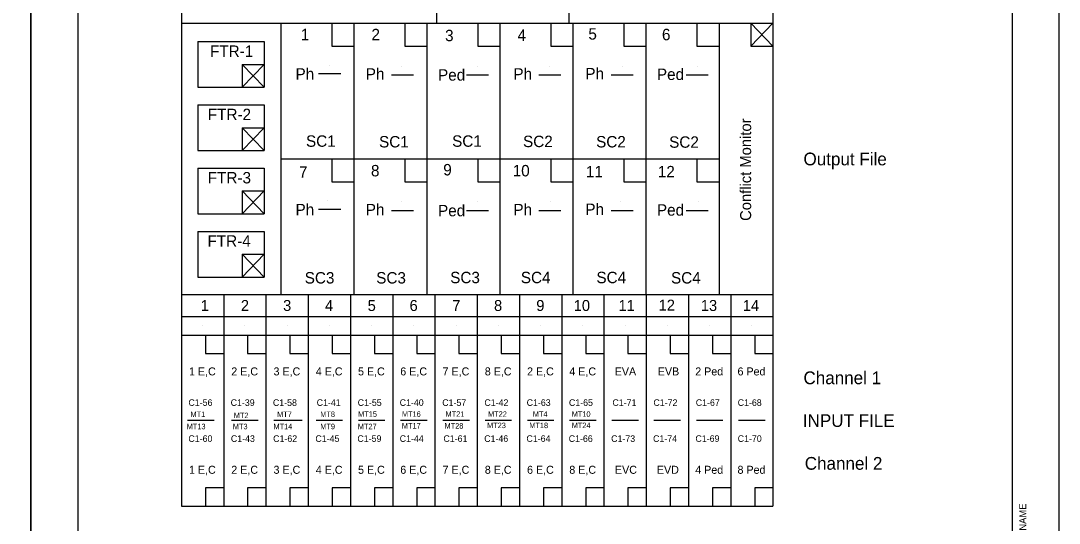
# Model space of a CAD drawing. Extents: x -1681 to 4975, y -177 to 1470.
# Drawn here: x 2509 to 3357, y 447 to 857 of the extents above; entities that cross this region are included whole.
import ezdxf

# ---------------------------------------------------------------- set-up
doc = ezdxf.new("R2010")
doc.units = 0
for name, color, linetype in [('#plot_border', 7, 'Continuous'), ('#plot_shape', 7, 'Continuous'), ('Level 1', 7, 'Continuous'), ('Level 2', 7, 'Continuous'), ('Level 4', 7, 'Continuous'), ('Level 49', 7, 'Continuous'), ('Level 5', 7, 'Continuous'), ('P_ODOT_PLAN_Border', 7, 'Continuous')]:
    doc.layers.add(name, color=color, linetype=linetype)

msp = doc.modelspace()

# ---------------------------------------------------------------- linework, layer by layer
at = {"layer": '#plot_shape'}
for points in [[(2517.62, 0), (2517.62, 1297.9), (1677.8, 1297.9), (1677.8, 0)], [(3357.43, 0), (3357.43, 1297.9), (2517.62, 1297.9), (2517.62, 0)]]:
    msp.add_lwpolyline(points, close=True, dxfattribs=at)
at = {"layer": 'Level 1'}
for p, q in [((2640.49, 1255.22), (2640.49, 460.66)), ((3123.65, 1255.22), (3123.65, 460.66)), ((2848.72, 892.49), (2848.72, 855.19)), ((2956.81, 892.49), (2956.81, 855.19)), ((3105.46, 855.07), (3105.46, 836.41)), ((3105.46, 836.41), (3123.47, 836.41))]:
    msp.add_line(p, q, dxfattribs=at)
at = {"layer": 'Level 4'}
for p, q in [((2640.49, 855.19), (3123.65, 855.19)), ((2721.57, 855.19), (2721.57, 633.47)), ((2763.22, 855.19), (2763.22, 836.54)), ((2781.23, 855.19), (2781.23, 633.47)), ((2822.89, 855.19), (2822.89, 836.54)), ((2840.9, 855.19), (2840.9, 633.47)), ((2882.55, 855.19), (2882.55, 836.54)), ((2900.57, 855.19), (2900.57, 633.47)), ((2942.22, 855.19), (2942.22, 836.54)), ((2960.24, 855.19), (2960.24, 633.47)), ((3001.89, 855.19), (3001.89, 836.54)), ((3019.91, 855.19), (3019.91, 633.47)), ((3061.56, 855.19), (3061.56, 836.54)), ((3079.57, 855.19), (3079.57, 633.47)), ((3105.46, 836.41), (3123.65, 855.19)), ((3123.65, 836.54), (3105.64, 855.19)), ((2654.01, 840.25), (2654.01, 802.94)), ((2654.01, 840.25), (2708.05, 840.25)), ((2708.05, 840.25), (2708.05, 802.94)), ((2763.22, 836.54), (2781.23, 836.54)), ((2822.89, 836.54), (2840.9, 836.54)), ((2882.55, 836.54), (2900.57, 836.54)), ((2942.22, 836.54), (2960.24, 836.54)), ((3001.89, 836.54), (3019.91, 836.54)), ((3061.56, 836.54), (3079.57, 836.54)), ((2690.04, 821.59), (2690.04, 802.94)), ((2690.04, 821.59), (2708.05, 821.59)), ((2690.04, 802.94), (2708.05, 821.59)), ((2708.05, 802.94), (2690.04, 821.59)), ((2761.49, 820.97), (2761.49, 820.97)), ((2820.15, 819.91), (2820.15, 819.91)), ((2882.29, 819.91), (2882.29, 819.91)), ((2940.94, 819.91), (2940.94, 819.91)), ((3000.8, 819.91), (3000.8, 819.91)), ((3062.13, 819.91), (3062.13, 819.91)), ((2752.55, 814.11), (2770.56, 814.11)), ((2812.02, 813.05), (2830.03, 813.05)), ((2873.36, 813.05), (2891.38, 813.05)), ((2932.42, 813.05), (2950.43, 813.05)), ((2991.47, 813.05), (3009.49, 813.05)), ((3052.8, 813.05), (3070.82, 813.05)), ((2654.01, 802.94), (2708.05, 802.94)), ((2654.01, 788.55), (2654.01, 751.25)), ((2654.01, 788.55), (2708.05, 788.55)), ((2708.05, 788.55), (2708.05, 751.25)), ((2690.04, 769.9), (2690.04, 751.25)), ((2690.04, 769.9), (2708.05, 769.9)), ((2690.04, 751.25), (2708.05, 769.9)), ((2708.05, 751.25), (2690.04, 769.9)), ((2654.01, 751.25), (2708.05, 751.25)), ((2721.57, 744.33), (3079.57, 744.33)), ((2763.22, 744.33), (2763.22, 725.68)), ((2822.89, 744.33), (2822.89, 725.68)), ((2882.55, 744.33), (2882.55, 725.68)), ((2942.22, 744.33), (2942.22, 725.68)), ((3001.89, 744.33), (3001.89, 725.68)), ((3061.56, 744.33), (3061.56, 725.68)), ((2654.01, 736.86), (2654.01, 699.55)), ((2654.01, 736.86), (2708.05, 736.86)), ((2708.05, 736.86), (2708.05, 699.55)), ((2763.22, 725.68), (2781.23, 725.68)), ((2822.89, 725.68), (2840.9, 725.68)), ((2882.55, 725.68), (2900.57, 725.68)), ((2942.22, 725.68), (2960.24, 725.68)), ((3001.89, 725.68), (3019.91, 725.68)), ((3061.56, 725.68), (3079.57, 725.68)), ((2690.04, 718.21), (2690.04, 699.55)), ((2690.04, 718.21), (2708.05, 718.21)), ((2690.04, 699.55), (2708.05, 718.21)), ((2708.05, 699.55), (2690.04, 718.21)), ((2759.61, 710.01), (2759.61, 710.01)), ((2820.29, 709.28), (2820.29, 709.28)), ((2882.03, 709.28), (2882.03, 709.28)), ((2942.3, 709.28), (2942.3, 709.28)), ((2999.33, 709.28), (2999.33, 709.28)), ((3062.59, 709.28), (3062.59, 709.28)), ((2654.01, 699.55), (2708.05, 699.55)), ((2752.55, 703.25), (2770.56, 703.25)), ((2812.02, 702.19), (2830.03, 702.19)), ((2873.36, 702.19), (2891.38, 702.19)), ((2932.42, 702.19), (2950.43, 702.19)), ((2991.47, 702.19), (3009.49, 702.19)), ((3052.8, 702.19), (3070.82, 702.19)), ((2654.01, 685.16), (2654.01, 647.86)), ((2654.01, 685.16), (2708.05, 685.16)), ((2708.05, 685.16), (2708.05, 647.86)), ((2690.04, 666.51), (2690.04, 647.86)), ((2690.04, 666.51), (2708.05, 666.51)), ((2690.04, 647.86), (2708.05, 666.51)), ((2708.05, 647.86), (2690.04, 666.51)), ((2654.01, 647.86), (2708.05, 647.86)), ((2640.49, 633.47), (3123.65, 633.47)), ((2640.49, 633.47), (3123.65, 633.47)), ((2675, 633.47), (2675, 460.66)), ((2709.52, 633.47), (2709.52, 460.66)), ((2744.03, 633.47), (2744.03, 460.66)), ((2778.54, 633.47), (2778.54, 460.66)), ((2813.05, 633.47), (2813.05, 460.66)), ((2847.56, 633.47), (2847.56, 460.66)), ((2882.07, 633.47), (2882.07, 460.66)), ((2916.58, 633.47), (2916.58, 460.66)), ((2951.1, 633.47), (2951.1, 460.66)), ((2985.61, 633.47), (2985.61, 460.66)), ((3020.12, 633.47), (3020.12, 460.66)), ((3054.63, 633.47), (3054.63, 460.66)), ((3089.14, 633.47), (3089.14, 460.66)), ((2640.49, 615.53), (3123.65, 615.53)), ((2640.49, 600.45), (3123.65, 600.45)), ((2660.07, 600.45), (2660.07, 585.51)), ((2694.58, 600.45), (2694.58, 585.51)), ((2729.1, 600.45), (2729.1, 585.51)), ((2763.61, 600.45), (2763.61, 585.51)), ((2798.12, 600.45), (2798.12, 585.51)), ((2832.63, 600.45), (2832.63, 585.51)), ((2867.14, 600.45), (2867.14, 585.51)), ((2901.65, 600.45), (2901.65, 585.51)), ((2936.16, 600.45), (2936.16, 585.51)), ((2970.68, 600.45), (2970.68, 585.51)), ((3005.19, 600.45), (3005.19, 585.51)), ((3039.7, 600.45), (3039.7, 585.51)), ((3074.21, 600.45), (3074.21, 585.51)), ((3108.72, 600.45), (3108.72, 585.51)), ((2660.07, 585.51), (2675, 585.51)), ((2694.58, 585.51), (2709.52, 585.51)), ((2729.1, 585.51), (2744.03, 585.51)), ((2763.61, 585.51), (2778.54, 585.51)), ((2798.12, 585.51), (2813.05, 585.51)), ((2832.63, 585.51), (2847.56, 585.51)), ((2867.14, 585.51), (2882.07, 585.51)), ((2901.65, 585.51), (2916.58, 585.51)), ((2936.16, 585.51), (2951.1, 585.51)), ((2970.68, 585.51), (2985.61, 585.51)), ((3005.19, 585.51), (3020.12, 585.51)), ((3039.7, 585.51), (3054.63, 585.51)), ((3074.21, 585.51), (3089.14, 585.51)), ((3108.72, 585.51), (3123.65, 585.51)), ((2667.18, 530.55), (2645.49, 530.55)), ((2667.18, 530.55), (2645.49, 530.55)), ((2703.14, 530.55), (2681.45, 530.55)), ((2703.14, 530.55), (2681.45, 530.55)), ((2739.1, 530.55), (2715.96, 530.55)), ((2739.1, 530.55), (2715.96, 530.55)), ((2772.16, 530.55), (2750.47, 530.55)), ((2772.16, 530.55), (2750.47, 530.55)), ((2806.67, 530.55), (2784.98, 530.55)), ((2806.67, 530.55), (2784.98, 530.55)), ((2841.18, 530.55), (2819.5, 530.55)), ((2841.18, 530.55), (2819.5, 530.55)), ((2875.7, 530.55), (2854.01, 530.55)), ((2875.7, 530.55), (2854.01, 530.55)), ((2910.21, 530.55), (2888.52, 530.55)), ((2910.21, 530.55), (2888.52, 530.55)), ((2944.72, 530.55), (2923.03, 530.55)), ((2944.72, 530.55), (2923.03, 530.55)), ((2979.23, 530.55), (2957.54, 530.55)), ((2979.23, 530.55), (2957.54, 530.55)), ((3013.74, 530.55), (2992.06, 530.55)), ((3048.14, 530.55), (3026.45, 530.55)), ((3082.76, 530.55), (3061.08, 530.55)), ((3117.28, 530.55), (3095.59, 530.55)), ((2675, 475.59), (2660.07, 475.59)), ((2660.07, 475.59), (2660.07, 460.66)), ((2709.52, 475.59), (2694.58, 475.59)), ((2694.58, 475.59), (2694.58, 460.66)), ((2744.03, 475.59), (2729.1, 475.59)), ((2729.1, 475.59), (2729.1, 460.66)), ((2778.54, 475.59), (2763.61, 475.59)), ((2763.61, 475.59), (2763.61, 460.66)), ((2813.05, 475.59), (2798.12, 475.59)), ((2798.12, 475.59), (2798.12, 460.66)), ((2847.56, 475.59), (2832.63, 475.59)), ((2832.63, 475.59), (2832.63, 460.66)), ((2882.07, 475.59), (2867.14, 475.59)), ((2867.14, 475.59), (2867.14, 460.66)), ((2916.58, 475.59), (2901.65, 475.59)), ((2901.65, 475.59), (2901.65, 460.66)), ((2951.1, 475.59), (2936.16, 475.59)), ((2936.16, 475.59), (2936.16, 460.66)), ((2985.61, 475.59), (2970.68, 475.59)), ((2970.68, 475.59), (2970.68, 460.66)), ((3020.12, 475.59), (3005.19, 475.59)), ((3005.19, 475.59), (3005.19, 460.66)), ((3054.63, 475.59), (3039.7, 475.59)), ((3039.7, 475.59), (3039.7, 460.66)), ((3089.14, 475.59), (3074.21, 475.59)), ((3074.21, 475.59), (3074.21, 460.66)), ((3123.65, 475.59), (3108.72, 475.59)), ((3108.72, 475.59), (3108.72, 460.66)), ((2640.49, 460.66), (3123.65, 460.66))]:
    msp.add_line(p, q, dxfattribs=at)
at = {"layer": 'Level 5'}
for p, q in [((2657.75, 608.3), (2657.75, 608.3)), ((2692.26, 608.3), (2692.26, 608.3)), ((2726.77, 608.3), (2726.77, 608.3)), ((2761.28, 608.3), (2761.28, 608.3)), ((2795.79, 608.3), (2795.79, 608.3)), ((2830.31, 608.3), (2830.31, 608.3)), ((2864.82, 608.3), (2864.82, 608.3)), ((2899.33, 608.3), (2899.33, 608.3)), ((2933.84, 608.3), (2933.84, 608.3)), ((2968.35, 608.3), (2968.35, 608.3)), ((3002.86, 608.3), (3002.86, 608.3)), ((3037.37, 608.3), (3037.37, 608.3)), ((3071.88, 608.3), (3071.88, 608.3)), ((3106.4, 608.3), (3106.4, 608.3))]:
    msp.add_line(p, q, dxfattribs=at)
at = {"layer": 'P_ODOT_PLAN_Border'}
msp.add_lwpolyline([(3319.26, 57.26), (3319.26, 1278.81), (2555.79, 1278.81), (2555.79, 57.26)], close=True, dxfattribs=at)

# ---------------------------------------------------------------- texts
at = {"layer": '#plot_border'}
msp.add_text('THIS IS THE FILENAME LOCATION ##############################     DD-MMM-YYYY  HH:MM     USERNAME', height=5.726, rotation=90, dxfattribs=at).set_placement((3330.51, 56.37))
at = {"layer": 'Level 1'}
for s, height, p in [('1', 9.33, (2737.94, 841.35)), ('2', 9.33, (2795.69, 841.35)), ('3', 9.33, (2855.84, 840.56)), ('4', 9.33, (2915, 840.82)), ('5', 9.33, (2972.87, 841.88)), ('6', 9.33, (3032.96, 841.35)), ('FTR-1', 9.326, (2663.81, 827.76)), ('Ph', 9.326, (2733.69, 809.18)), ('Ph', 9.326, (2791.07, 809.18)), ('Ped', 9.326, (2850.07, 808.36)), ('Ph', 9.326, (2911.62, 809.18)), ('Ph', 9.326, (2970.37, 809.44)), ('Ped', 9.326, (3028.86, 808.88)), ('FTR-2', 9.326, (2662.04, 776.07)), ('SC1', 9.326, (2742.24, 754.3)), ('SC1', 9.326, (2861.58, 754.3)), ('SC2', 9.326, (2919.51, 754.03)), ('SC1', 9.326, (2801.91, 753.77)), ('SC2', 9.326, (2979.18, 753.77)), ('SC2', 9.326, (3038.85, 753.5)), ('7', 9.33, (2736.56, 729.05)), ('8', 9.33, (2795.32, 730.11)), ('9', 9.33, (2854.34, 730.9)), ('10', 9.326, (2911.06, 730.11)), ('11', 9.326, (2970.82, 729.32)), ('12', 9.326, (3029.59, 729.32)), ('FTR-3', 9.326, (2662, 724.37)), ('Ph', 9.326, (2733.69, 698.32)), ('Ph', 9.326, (2791.07, 698.32)), ('Ped', 9.326, (2850.07, 697.5)), ('Ph', 9.326, (2911.62, 698.32)), ('Ph', 9.326, (2970.37, 698.58)), ('Ped', 9.326, (3028.86, 698.02)), ('FTR-4', 9.326, (2661.78, 672.68)), ('SC3', 9.326, (2741.19, 642.56)), ('SC3', 9.326, (2799.59, 642.56)), ('SC3', 9.326, (2860.02, 642.82)), ('SC4', 9.326, (2917.72, 642.82)), ('SC4', 9.326, (2979.43, 642.82)), ('SC4', 9.326, (3040.37, 642.56)), ('1', 8.97, (2656.27, 620.12)), ('2', 8.97, (2689.05, 620.12)), ('3', 8.97, (2723.53, 620.12)), ('4', 8.97, (2757.79, 620.12)), ('5', 8.97, (2792.6, 620.12)), ('6', 8.97, (2826.83, 620.12)), ('7', 8.97, (2861.72, 620.12)), ('8', 8.97, (2895.79, 620.12)), ('9', 8.97, (2930.31, 620.12)), ('10', 8.969, (2960.89, 620.12)), ('11', 8.969, (2997.46, 620.12)), ('12', 8.969, (3030.24, 620.41)), ('13', 8.969, (3064.71, 620.12)), ('14', 8.969, (3098.97, 620.12)), ('1 E,C', 6.538, (2646.69, 567.47)), ('2 E,C', 6.538, (2681.2, 567.47)), ('3 E,C', 6.538, (2715.71, 567.47)), ('4 E,C', 6.538, (2750.23, 567.47)), ('5 E,C', 6.538, (2784.74, 567.47)), ('6 E,C', 6.538, (2819.25, 567.47)), ('7 E,C', 6.538, (2853.76, 567.47)), ('8 E,C', 6.538, (2888.27, 567.47)), ('2 E,C', 6.538, (2922.78, 567.47)), ('4 E,C', 6.538, (2957.29, 567.47)), ('EVA', 6.538, (2994.38, 567.47)), ('EVB', 6.538, (3029.55, 567.47)), ('2 Ped', 6.538, (3060.15, 567.47)), ('6 Ped', 6.538, (3094.66, 567.47)), ('1 E,C', 6.538, (2646.69, 487.09)), ('2 E,C', 6.538, (2681.2, 487.09)), ('3 E,C', 6.538, (2715.71, 487.09)), ('4 E,C', 6.538, (2750.23, 487.09)), ('5 E,C', 6.538, (2784.74, 487.09)), ('6 E,C', 6.538, (2819.25, 487.09)), ('7 E,C', 6.538, (2853.76, 487.09)), ('8 E,C', 6.538, (2888.27, 487.09)), ('6 E,C', 6.538, (2922.78, 487.09)), ('8 E,C', 6.538, (2957.3, 487.09)), ('EVC', 6.538, (2994.57, 487.09)), ('EVD', 6.538, (3028.81, 487.09)), ('4 Ped', 6.538, (3060.15, 487.09)), ('8 Ped', 6.538, (3094.67, 487.09))]:
    msp.add_text(s, height=height, dxfattribs=at).set_placement(p)
msp.add_text('Conflict Monitor', height=9.0082, rotation=90, dxfattribs=at).set_placement((3105.81, 693.74))
at = {"layer": 'Level 2'}
for s, height, p in [('Output File', 10.4052, (3148.55, 739.13)), ('Channel 1', 10.405, (3148.55, 560.3)), ('C1-56', 5.381, (2646.22, 542.57)), ('C1-39', 5.381, (2680.7, 542.57)), ('C1-58', 5.381, (2715.21, 542.57)), ('C1-41', 5.381, (2750.95, 542.57)), ('C1-55', 5.381, (2784.44, 542.57)), ('C1-40', 5.381, (2818.74, 542.57)), ('C1-57', 5.381, (2853.52, 542.57)), ('C1-42', 5.381, (2887.96, 542.57)), ('C1-63', 5.381, (2922.45, 542.57)), ('C1-65', 5.381, (2956.99, 542.57)), ('C1-71', 5.381, (2992.53, 542.57)), ('C1-72', 5.381, (3026.01, 542.57)), ('C1-67', 5.381, (3060.59, 542.57)), ('C1-68', 5.381, (3094.83, 542.57)), ('INPUT FILE', 10.405, (3148.03, 525.35)), ('C1-60', 5.381, (2646.19, 513.15)), ('C1-43', 5.381, (2680.87, 513.15)), ('C1-62', 5.381, (2715.4, 513.15)), ('C1-45', 5.381, (2749.93, 513.15)), ('C1-59', 5.381, (2784.23, 513.15)), ('C1-44', 5.381, (2818.76, 513.15)), ('C1-61', 5.381, (2854.49, 513.15)), ('C1-46', 5.381, (2887.8, 513.15)), ('C1-64', 5.381, (2922.3, 513.15)), ('C1-66', 5.381, (2956.82, 513.15)), ('C1-73', 5.381, (2991.47, 513.15)), ('C1-74', 5.381, (3025.72, 513.15)), ('C1-69', 5.381, (3060.33, 513.15)), ('C1-70', 5.381, (3094.83, 513.15)), ('Channel 2', 10.405, (3149.59, 490.4))]:
    msp.add_text(s, height=height, dxfattribs=at).set_placement(p)
at = {"layer": 'Level 49'}
for s, p in [('MT1', (2647.9, 533.47)), ('MT2', (2683.27, 532.55)), ('MT7', (2718.65, 533.47)), ('MT8', (2753.88, 533.47)), ('MT15', (2784.79, 533.63)), ('MT16', (2820.59, 533.63)), ('MT21', (2856.22, 533.63)), ('MT22', (2890.9, 533.63)), ('MT4', (2927.51, 533.63)), ('MT10', (2959.26, 533.63)), ('MT13', (2644.8, 523.5)), ('MT3', (2682.48, 523.5)), ('MT14', (2715.66, 523.5)), ('MT9', (2753.89, 523.5)), ('MT27', (2784.56, 523.5)), ('MT17', (2820.54, 524.02)), ('MT28', (2855.4, 524.02)), ('MT23', (2890.12, 524.4)), ('MT18', (2924.6, 524.4)), ('MT24', (2959.28, 524.4))]:
    msp.add_text(s, height=4.496, dxfattribs=at).set_placement(p)

doc.saveas('drawing.dxf')
